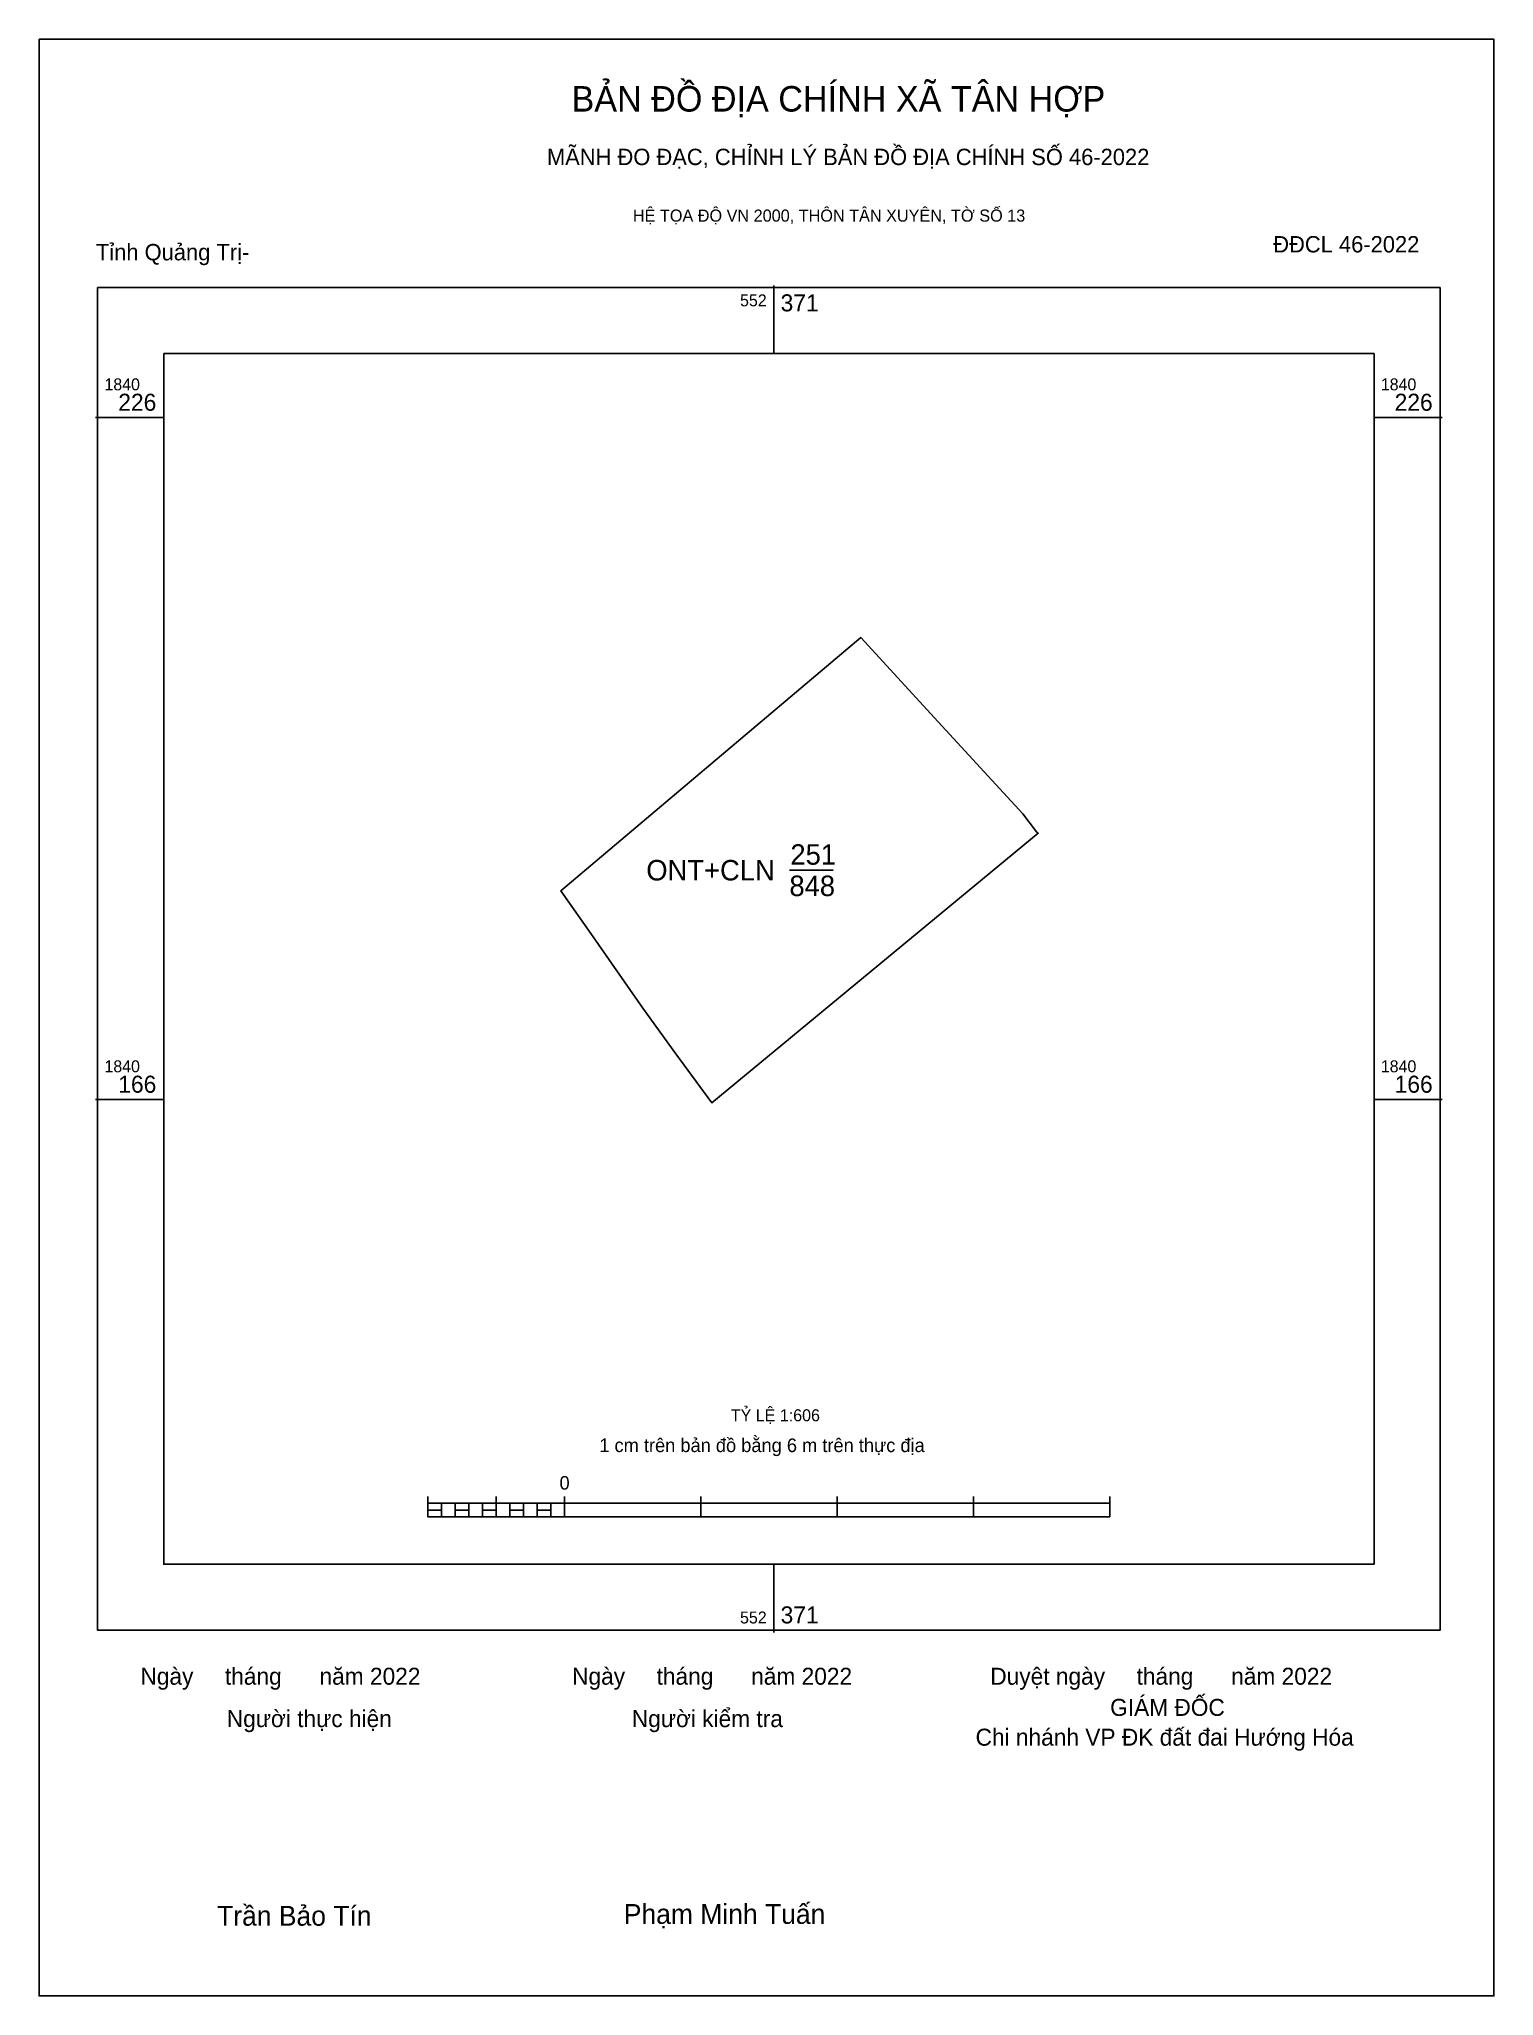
# Model space of a CAD drawing. Extents: x 552306 to 552435, y 1840087 to 1840261.
import ezdxf

# ---------------------------------------------------------------- set-up
doc = ezdxf.new("R2010")
doc.units = 0
for name, color, linetype in [('Level 10', 7, 'Continuous'), ('Level 13', 7, 'Continuous'), ('Level 15', 7, 'Continuous'), ('Level 27', 7, 'Continuous'), ('Level 50', 7, 'Continuous'), ('Level 6', 7, 'Continuous'), ('Level 62', 7, 'Continuous'), ('Level 63', 7, 'Continuous'), ('Level 9', 7, 'Continuous')]:
    doc.layers.add(name, color=color, linetype=linetype)

msp = doc.modelspace()

# ---------------------------------------------------------------- linework, layer by layer
at = {"layer": 'Level 10'}
msp.add_lwpolyline([(552393.52, 1840191.73), (552394.72, 1840190.12), (552394.88, 1840190.01), (552365.86, 1840166.02), (552362.64, 1840170.39), (552359.72, 1840174.44), (552355.28, 1840180.8), (552352.42, 1840184.89), (552379.09, 1840207.42), (552385.99, 1840199.92), (552390.08, 1840195.46)], close=True, dxfattribs=at)
at = {"layer": 'Level 15'}
msp.add_lwpolyline([(552306.01, 1840260.63), (552435.42, 1840260.63), (552435.42, 1840086.61), (552306.01, 1840086.61)], close=True, dxfattribs=at)
at = {"layer": 'Level 27'}
for p, q in [((552379.09, 1840207.42), (552379.09, 1840207.43)), ((552385.99, 1840199.92), (552385.99, 1840199.92)), ((552390.08, 1840195.46), (552390.09, 1840195.47)), ((552394.88, 1840190.01), (552394.89, 1840190)), ((552352.42, 1840184.89), (552352.42, 1840184.89))]:
    msp.add_line(p, q, dxfattribs=at)
at = {"layer": 'Level 50'}
msp.add_line((552372.75, 1840186.72), (552376.64, 1840186.72), dxfattribs=at)
at = {"layer": 'Level 62'}
msp.add_lwpolyline([(552317.09, 1840232.66), (552424.76, 1840232.66), (552424.76, 1840125), (552317.09, 1840125)], close=True, dxfattribs=at)
at = {"layer": 'Level 63'}
for p, q in [((552371.36, 1840238.73), (552371.36, 1840232.66)), ((552311.03, 1840226.97), (552317.09, 1840226.97)), ((552424.76, 1840226.97), (552430.82, 1840226.97)), ((552311.03, 1840166.32), (552317.09, 1840166.32)), ((552424.76, 1840166.32), (552430.82, 1840166.32)), ((552340.6, 1840131.02), (552340.6, 1840129.2)), ((552340.6, 1840130.42), (552401.25, 1840130.42)), ((552341.81, 1840130.42), (552341.81, 1840129.2)), ((552343.02, 1840130.42), (552343.02, 1840129.2)), ((552344.24, 1840130.42), (552344.24, 1840129.2)), ((552345.45, 1840130.42), (552345.45, 1840129.2)), ((552346.66, 1840131.02), (552346.66, 1840129.2)), ((552346.66, 1840130.42), (552346.66, 1840129.2)), ((552347.88, 1840130.42), (552347.88, 1840129.2)), ((552349.09, 1840130.42), (552349.09, 1840129.2)), ((552350.3, 1840130.42), (552350.3, 1840129.2)), ((552351.52, 1840130.42), (552351.52, 1840129.2)), ((552352.73, 1840131.02), (552352.73, 1840129.2)), ((552352.73, 1840130.42), (552352.73, 1840129.2)), ((552364.86, 1840131.02), (552364.86, 1840129.2)), ((552376.99, 1840131.02), (552376.99, 1840129.2)), ((552389.12, 1840131.02), (552389.12, 1840129.2)), ((552401.25, 1840131.02), (552401.25, 1840129.2)), ((552340.6, 1840129.2), (552401.25, 1840129.2)), ((552371.36, 1840125), (552371.36, 1840118.93))]:
    msp.add_line(p, q, dxfattribs=at)
for points in [[(552311.21, 1840238.54), (552430.63, 1840238.54), (552430.63, 1840119.12), (552311.21, 1840119.12)], [(552340.6, 1840129.81), (552341.81, 1840129.81), (552341.81, 1840129.2), (552340.6, 1840129.2)], [(552340.6, 1840129.81), (552341.81, 1840129.81), (552341.81, 1840129.2), (552340.6, 1840129.2)], [(552343.02, 1840129.81), (552344.24, 1840129.81), (552344.24, 1840129.2), (552343.02, 1840129.2)], [(552345.45, 1840129.81), (552346.66, 1840129.81), (552346.66, 1840129.2), (552345.45, 1840129.2)], [(552347.88, 1840129.81), (552349.09, 1840129.81), (552349.09, 1840129.2), (552347.88, 1840129.2)], [(552350.3, 1840129.81), (552351.52, 1840129.81), (552351.52, 1840129.2), (552350.3, 1840129.2)]]:
    msp.add_lwpolyline(points, close=True, dxfattribs=at)

# ---------------------------------------------------------------- texts
at = {"layer": 'Level 13'}
for s, p in [('251', (552372.84, 1840187.21)), ('ONT+CLN', (552360.02, 1840185.81)), ('848', (552372.75, 1840184.42))]:
    msp.add_text(s, height=1.82, dxfattribs=at).set_placement(p)
at = {"layer": 'Level 6'}
msp.add_text('TỶ LỆ 1:606', height=1.0662, dxfattribs=at).set_placement((552367.54, 1840137.71))
at = {"layer": 'Level 63'}
for s, height, p in [('BẢN ĐỒ ĐỊA CHÍNH XÃ TÂN HỢP', 2.2707, (552353.37, 1840254.19)), ('MÃNH ĐO ĐẠC, CHỈNH LÝ BẢN ĐỒ ĐỊA CHÍNH SỐ 46-2022', 1.457, (552351.18, 1840249.43)), ('HỆ TỌA ĐỘ VN 2000, THÔN TÂN XUYÊN, TỜ SỐ 13', 1.0786, (552358.83, 1840244.4)), ('552', 1.061, (552368.36, 1840236.87)), ('371', 1.516, (552371.97, 1840236.42)), ('1840', 1.061, (552311.82, 1840229.4)), ('226', 1.516, (552313.05, 1840227.58)), ('1840', 1.061, (552425.36, 1840229.4)), ('226', 1.516, (552426.59, 1840227.58)), ('1840', 1.061, (552311.82, 1840168.75)), ('1840', 1.061, (552425.36, 1840168.75)), ('166', 1.516, (552313.05, 1840166.93)), ('166', 1.516, (552426.59, 1840166.93)), ('1 cm trên bản đồ bằng 6 m trên thực địa', 1.2131, (552355.84, 1840134.97)), ('0', 1.21, (552352.3, 1840131.63)), ('371', 1.516, (552371.97, 1840119.73)), ('552', 1.061, (552368.36, 1840119.73)), ('Ngày     tháng      năm 2022', 1.5093, (552315.02, 1840114.28)), ('Ngày     tháng      năm 2022', 1.5093, (552353.42, 1840114.28)), ('Duyệt ngày     tháng      năm 2022', 1.5093, (552390.62, 1840114.28)), ('Người kiểm tra', 1.5093, (552358.73, 1840110.51)), ('GIÁM ĐỐC', 1.509, (552401.28, 1840111.51)), ('Người thực hiện', 1.5093, (552322.7, 1840110.51)), ('Chi nhánh VP ĐK đất đai Hướng Hóa', 1.5093, (552389.31, 1840108.86)), ('Phạm Minh Tuấn', 1.7604, (552358.02, 1840093.01)), ('Trần Bảo Tín', 1.7604, (552321.84, 1840092.85))]:
    msp.add_text(s, height=height, dxfattribs=at).set_placement(p)
at = {"layer": 'Level 9'}
for s, p in [('ĐĐCL 46-2022', (552415.79, 1840241.66)), ('Tỉnh Quảng Trị-', (552311.06, 1840240.96))]:
    msp.add_text(s, height=1.457, dxfattribs=at).set_placement(p)

doc.saveas('drawing.dxf')
